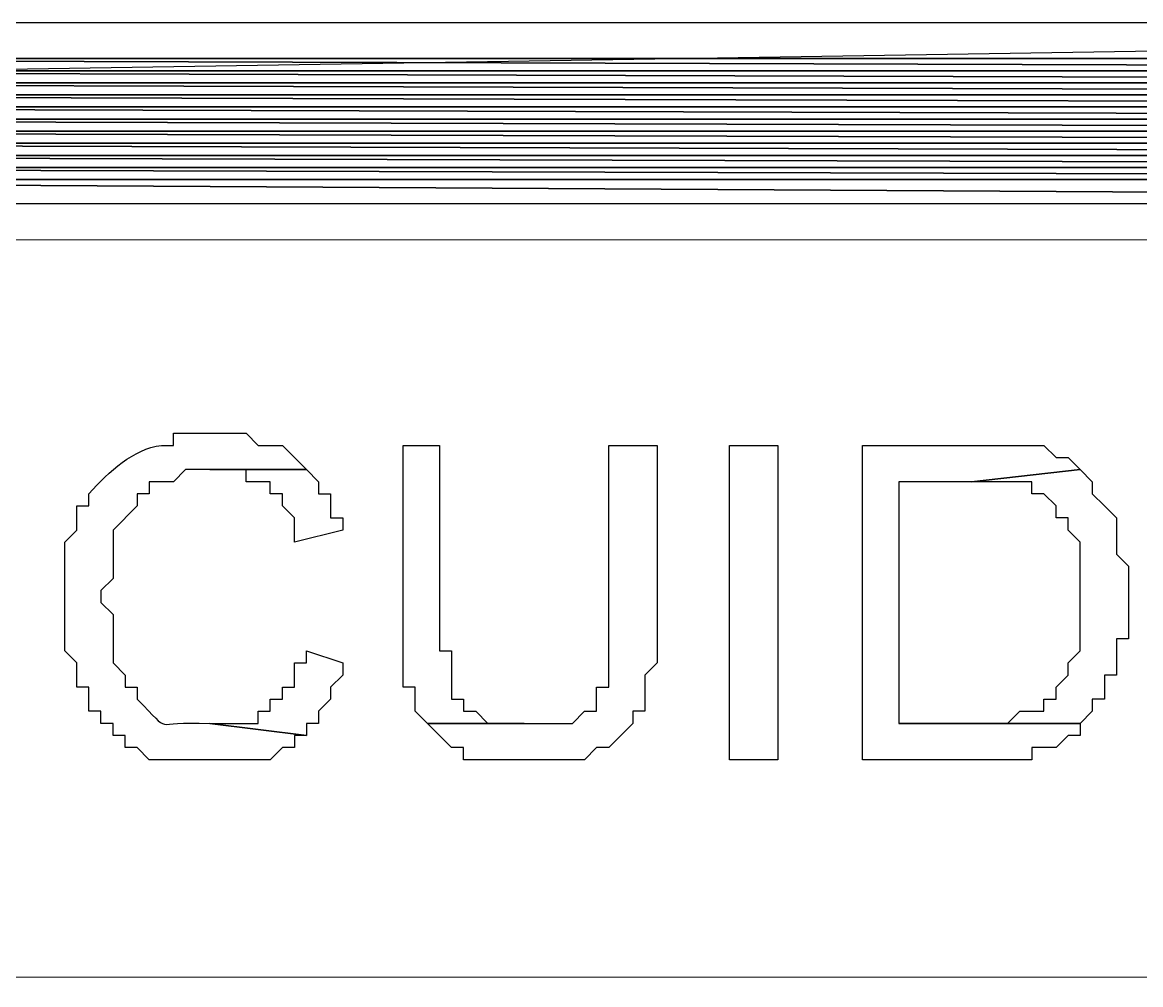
# Model space of a CAD drawing. Header units: millimetres. Extents: x 3165 to 8716, y -1118 to 2802.
# Drawn here: x 4602.86 to 4635.37, y -413.66 to -385.69 of the extents above; entities that cross this region are included whole.
import ezdxf

# ---------------------------------------------------------------- set-up
doc = ezdxf.new("R2010")
doc.units = ezdxf.units.MM
doc.layers.add('Camada 1', color=7, linetype='Continuous')

msp = doc.modelspace()

# ---------------------------------------------------------------- linework, layer by layer
at = {"layer": 'Camada 1'}
for points in [[(4578.09, -385.686), (4578.09, -385.686), (4578.09, -387.444), (4578.09, -387.444), (4578.09, -387.444), (4578.09, -387.444), (4688.077, -385.686), (4688.077, -385.686), (4688.077, -385.686), (4688.077, -385.686), (4578.09, -385.686), (4578.09, -385.686)], [(4578.09, -387.444), (4578.09, -387.444), (4688.077, -385.686), (4688.077, -385.686), (4688.077, -385.686), (4688.077, -385.686), (4688.077, -387.444), (4688.077, -387.444), (4688.077, -387.444), (4688.077, -387.444), (4578.09, -387.444), (4578.09, -387.444)]]:
    msp.add_open_spline(points, degree=3, knots=[0, 0, 0, 0, 0.25, 0.25, 0.25, 0.25, 0.5, 0.5, 0.5, 0.5, 1, 1, 1, 1], dxfattribs=at)
at = {"layer": 'Camada 1', "color": 2}
for points, knots in [([(4577.388, -386.74), (4577.388, -386.74), (4689.483, -387.092), (4689.483, -387.092), (4689.483, -387.092), (4689.483, -387.092), (4576.686, -387.092), (4576.686, -387.092), (4576.686, -387.092), (4576.686, -387.092), (4577.388, -386.74), (4577.388, -386.74)], [0, 0, 0, 0, 0.25, 0.25, 0.25, 0.25, 0.5, 0.5, 0.5, 0.5, 1, 1, 1, 1]), ([(4578.09, -386.74), (4578.09, -386.74), (4688.779, -386.74), (4688.779, -386.74), (4688.779, -386.74), (4688.779, -386.74), (4577.388, -386.74), (4577.388, -386.74), (4577.388, -386.74), (4577.388, -386.74), (4578.09, -386.74), (4578.09, -386.74)], [0, 0, 0, 0, 0.25, 0.25, 0.25, 0.25, 0.5, 0.5, 0.5, 0.5, 1, 1, 1, 1]), ([(4577.388, -386.74), (4577.388, -386.74), (4688.779, -386.74), (4688.779, -386.74), (4688.779, -386.74), (4688.779, -386.74), (4689.483, -387.092), (4689.483, -387.092), (4689.483, -387.092), (4689.483, -387.092), (4577.388, -386.74), (4577.388, -386.74)], [0, 0, 0, 0, 0.25, 0.25, 0.25, 0.25, 0.5, 0.5, 0.5, 0.5, 1, 1, 1, 1]), ([(4575.982, -387.092), (4575.982, -387.092), (4690.185, -387.444), (4690.185, -387.444), (4690.185, -387.444), (4690.185, -387.444), (4575.632, -387.444), (4575.632, -387.444), (4575.632, -387.444), (4575.632, -387.444), (4575.982, -387.092), (4575.982, -387.092)], [0, 0, 0, 0, 0.25, 0.25, 0.25, 0.25, 0.5, 0.5, 0.5, 0.5, 1, 1, 1, 1]), ([(4576.334, -387.092), (4576.334, -387.092), (4689.833, -387.092), (4689.833, -387.092), (4689.833, -387.092), (4689.833, -387.092), (4575.982, -387.092), (4575.982, -387.092), (4575.982, -387.092), (4575.982, -387.092), (4576.334, -387.092), (4576.334, -387.092)], [0, 0, 0, 0, 0.25, 0.25, 0.25, 0.25, 0.5, 0.5, 0.5, 0.5, 1, 1, 1, 1]), ([(4575.982, -387.092), (4575.982, -387.092), (4689.833, -387.092), (4689.833, -387.092), (4689.833, -387.092), (4689.833, -387.092), (4690.185, -387.444), (4690.185, -387.444), (4690.185, -387.444), (4690.185, -387.444), (4575.982, -387.092), (4575.982, -387.092)], [0, 0, 0, 0, 0.25, 0.25, 0.25, 0.25, 0.5, 0.5, 0.5, 0.5, 1, 1, 1, 1]), ([(4576.686, -387.092), (4576.686, -387.092), (4689.483, -387.092), (4689.483, -387.092), (4689.483, -387.092), (4689.483, -387.092), (4576.334, -387.092), (4576.334, -387.092), (4576.334, -387.092), (4576.334, -387.092), (4576.686, -387.092), (4576.686, -387.092)], [0, 0, 0, 0, 0.25, 0.25, 0.25, 0.25, 0.5, 0.5, 0.5, 0.5, 1, 1, 1, 1]), ([(4575.632, -387.444), (4575.632, -387.444), (4690.537, -387.794), (4690.537, -387.794), (4690.537, -387.794), (4690.537, -387.794), (4575.632, -387.794), (4575.632, -387.794), (4575.632, -387.794), (4575.632, -387.794), (4575.632, -387.444), (4575.632, -387.444)], [0, 0, 0, 0, 0.25, 0.25, 0.25, 0.25, 0.5, 0.5, 0.5, 0.5, 1, 1, 1, 1]), ([(4575.632, -387.444), (4575.632, -387.444), (4690.185, -387.444), (4690.185, -387.444), (4690.185, -387.444), (4690.185, -387.444), (4690.537, -387.794), (4690.537, -387.794), (4690.537, -387.794), (4690.537, -387.794), (4575.632, -387.444), (4575.632, -387.444)], [0, 0, 0, 0, 0.25, 0.25, 0.25, 0.25, 0.5, 0.5, 0.5, 0.5, 1, 1, 1, 1]), ([(4575.28, -387.794), (4575.28, -387.794), (4691.24, -388.146), (4691.24, -388.146), (4691.24, -388.146), (4691.24, -388.146), (4574.928, -388.146), (4574.928, -388.146), (4574.928, -388.146), (4574.928, -388.146), (4575.28, -387.794), (4575.28, -387.794)], [0, 0, 0, 0, 0.25, 0.25, 0.25, 0.25, 0.5, 0.5, 0.5, 0.5, 1, 1, 1, 1]), ([(4575.632, -387.794), (4575.632, -387.794), (4690.888, -387.794), (4690.888, -387.794), (4690.888, -387.794), (4690.888, -387.794), (4575.28, -387.794), (4575.28, -387.794), (4575.28, -387.794), (4575.28, -387.794), (4575.632, -387.794), (4575.632, -387.794)], [0, 0, 0, 0, 0.25, 0.25, 0.25, 0.25, 0.5, 0.5, 0.5, 0.5, 1, 1, 1, 1]), ([(4575.28, -387.794), (4575.28, -387.794), (4690.888, -387.794), (4690.888, -387.794), (4690.888, -387.794), (4690.888, -387.794), (4691.24, -388.146), (4691.24, -388.146), (4691.24, -388.146), (4691.24, -388.146), (4575.28, -387.794), (4575.28, -387.794)], [0, 0, 0, 0, 0.25, 0.25, 0.25, 0.25, 0.5, 0.5, 0.5, 0.5, 1, 1, 1, 1]), ([(4574.928, -388.146), (4574.928, -388.146), (4691.24, -388.498), (4691.24, -388.498), (4691.24, -388.498), (4691.24, -388.498), (4574.577, -388.498), (4574.577, -388.498), (4574.577, -388.498), (4574.577, -388.498), (4574.928, -388.146), (4574.928, -388.146)], [0, 0, 0, 0, 0.25, 0.25, 0.25, 0.25, 0.5, 0.5, 0.5, 0.5, 1, 1, 1, 1]), ([(4574.928, -388.146), (4574.928, -388.146), (4691.24, -388.146), (4691.24, -388.146), (4691.24, -388.146), (4691.24, -388.146), (4691.24, -388.498), (4691.24, -388.498), (4691.24, -388.498), (4691.24, -388.498), (4574.928, -388.146), (4574.928, -388.146)], [0, 0, 0, 0, 0.25, 0.25, 0.25, 0.25, 0.5, 0.5, 0.5, 0.5, 1, 1, 1, 1]), ([(4574.577, -388.498), (4574.577, -388.498), (4691.592, -388.849), (4691.592, -388.849), (4691.592, -388.849), (4691.592, -388.849), (4574.577, -388.849), (4574.577, -388.849), (4574.577, -388.849), (4574.577, -388.849), (4574.577, -388.498), (4574.577, -388.498)], [0, 0, 0, 0, 0.25, 0.25, 0.25, 0.25, 0.5, 0.5, 0.5, 0.5, 1, 1, 1, 1]), ([(4574.577, -388.498), (4574.577, -388.498), (4691.24, -388.498), (4691.24, -388.498), (4691.24, -388.498), (4691.24, -388.498), (4691.592, -388.849), (4691.592, -388.849), (4691.592, -388.849), (4691.592, -388.849), (4574.577, -388.498), (4574.577, -388.498)], [0, 0, 0, 0, 0.25, 0.25, 0.25, 0.25, 0.5, 0.5, 0.5, 0.5, 1, 1, 1, 1]), ([(4574.577, -388.849), (4574.577, -388.849), (4691.592, -389.201), (4691.592, -389.201), (4691.592, -389.201), (4691.592, -389.201), (4574.225, -389.201), (4574.225, -389.201), (4574.225, -389.201), (4574.225, -389.201), (4574.577, -388.849), (4574.577, -388.849)], [0, 0, 0, 0, 0.25, 0.25, 0.25, 0.25, 0.5, 0.5, 0.5, 0.5, 1, 1, 1, 1]), ([(4574.577, -388.849), (4574.577, -388.849), (4691.592, -388.849), (4691.592, -388.849), (4691.592, -388.849), (4691.592, -388.849), (4691.592, -389.201), (4691.592, -389.201), (4691.592, -389.201), (4691.592, -389.201), (4574.577, -388.849), (4574.577, -388.849)], [0, 0, 0, 0, 0.25, 0.25, 0.25, 0.25, 0.5, 0.5, 0.5, 0.5, 1, 1, 1, 1]), ([(4574.225, -389.201), (4574.225, -389.201), (4691.942, -389.553), (4691.942, -389.553), (4691.942, -389.553), (4691.942, -389.553), (4574.225, -389.553), (4574.225, -389.553), (4574.225, -389.553), (4574.225, -389.553), (4574.225, -389.201), (4574.225, -389.201)], [0, 0, 0, 0, 0.25, 0.25, 0.25, 0.25, 0.5, 0.5, 0.5, 0.5, 1, 1, 1, 1]), ([(4574.225, -389.201), (4574.225, -389.201), (4691.592, -389.201), (4691.592, -389.201), (4691.592, -389.201), (4691.592, -389.201), (4691.942, -389.553), (4691.942, -389.553), (4691.942, -389.553), (4691.942, -389.553), (4574.225, -389.201), (4574.225, -389.201)], [0, 0, 0, 0, 0.25, 0.25, 0.25, 0.25, 0.5, 0.5, 0.5, 0.5, 1, 1, 1, 1]), ([(4574.225, -389.553), (4574.225, -389.553), (4691.942, -389.903), (4691.942, -389.903), (4691.942, -389.903), (4691.942, -389.903), (4573.874, -389.903), (4573.874, -389.903), (4573.874, -389.903), (4573.874, -389.903), (4574.225, -389.553), (4574.225, -389.553)], [0, 0, 0, 0, 0.25, 0.25, 0.25, 0.25, 0.5, 0.5, 0.5, 0.5, 1, 1, 1, 1]), ([(4574.225, -389.553), (4574.225, -389.553), (4691.942, -389.553), (4691.942, -389.553), (4691.942, -389.553), (4691.942, -389.553), (4691.942, -389.903), (4691.942, -389.903), (4691.942, -389.903), (4691.942, -389.903), (4574.225, -389.553), (4574.225, -389.553)], [0, 0, 0, 0, 0.25, 0.25, 0.25, 0.25, 0.5, 0.5, 0.5, 0.5, 1, 1, 1, 1]), ([(4573.874, -389.903), (4573.874, -389.903), (4691.942, -390.255), (4691.942, -390.255), (4691.942, -390.255), (4691.942, -390.255), (4573.874, -390.255), (4573.874, -390.255), (4573.874, -390.255), (4573.874, -390.255), (4573.874, -389.903), (4573.874, -389.903)], [0, 0, 0, 0, 0.25, 0.25, 0.25, 0.25, 0.5, 0.5, 0.5, 0.5, 1, 1, 1, 1]), ([(4573.874, -389.903), (4573.874, -389.903), (4691.942, -389.903), (4691.942, -389.903), (4691.942, -389.903), (4691.942, -389.903), (4691.942, -390.255), (4691.942, -390.255), (4691.942, -390.255), (4691.942, -390.255), (4573.874, -389.903), (4573.874, -389.903)], [0, 0, 0, 0, 0.25, 0.25, 0.25, 0.25, 0.5, 0.5, 0.5, 0.5, 1, 1, 1, 1]), ([(4573.874, -390.255), (4573.874, -390.255), (4691.942, -390.957), (4691.942, -390.957), (4691.942, -390.957), (4691.942, -390.957), (4573.874, -390.957), (4573.874, -390.957), (4573.874, -390.957), (4573.874, -390.957), (4573.874, -390.255), (4573.874, -390.255)], [0, 0, 0, 0, 0.25, 0.25, 0.25, 0.25, 0.5, 0.5, 0.5, 0.5, 1, 1, 1, 1]), ([(4573.874, -390.255), (4573.874, -390.255), (4691.942, -390.255), (4691.942, -390.255), (4691.942, -390.255), (4691.942, -390.255), (4691.942, -390.957), (4691.942, -390.957), (4691.942, -390.957), (4691.942, -390.957), (4573.874, -390.255), (4573.874, -390.255)], [0, 0, 0, 0, 0.25, 0.25, 0.25, 0.25, 0.5, 0.5, 0.5, 0.5, 1, 1, 1, 1]), ([(4608.311, -397.634), (4608.311, -397.634), (4607.257, -397.634), (4607.257, -397.634), (4607.257, -397.634), (4607.257, -397.634), (4607.257, -397.986), (4607.257, -397.986), (4607.257, -397.986), (4607.257, -397.986), (4606.905, -397.986), (4606.905, -397.986), (4606.905, -397.986), (4606.073, -398.091), (4605.399, -398.735), (4604.797, -399.39), (4604.797, -399.39), (4604.797, -399.39), (4604.797, -399.742), (4604.797, -399.742), (4604.797, -399.742), (4604.797, -399.742), (4604.445, -399.742), (4604.445, -399.742), (4604.445, -399.742), (4604.445, -399.742), (4604.445, -400.445), (4604.445, -400.445), (4604.445, -400.445), (4604.445, -400.445), (4604.094, -400.797), (4604.094, -400.797), (4604.094, -400.797), (4604.094, -400.797), (4604.094, -403.959), (4604.094, -403.959), (4604.094, -403.959), (4604.094, -403.959), (4604.445, -404.311), (4604.445, -404.311), (4604.445, -404.311), (4604.445, -404.311), (4604.445, -405.013), (4604.445, -405.013), (4604.445, -405.013), (4604.445, -405.013), (4604.797, -405.013), (4604.797, -405.013), (4604.797, -405.013), (4604.797, -405.013), (4604.797, -405.716), (4604.797, -405.716), (4604.797, -405.716), (4604.797, -405.716), (4605.149, -405.716), (4605.149, -405.716), (4605.149, -405.716), (4605.149, -405.716), (4605.149, -406.068), (4605.149, -406.068), (4605.149, -406.068), (4605.149, -406.068), (4605.499, -406.068), (4605.499, -406.068), (4605.499, -406.068), (4605.499, -406.068), (4605.499, -406.419), (4605.499, -406.419), (4605.499, -406.419), (4605.499, -406.419), (4605.851, -406.419), (4605.851, -406.419), (4605.851, -406.419), (4605.851, -406.419), (4605.851, -406.77), (4605.851, -406.77), (4605.851, -406.77), (4605.851, -406.77), (4606.203, -406.77), (4606.203, -406.77), (4606.203, -406.77), (4606.203, -406.77), (4606.553, -407.122), (4606.553, -407.122), (4606.553, -407.122), (4606.553, -407.122), (4610.068, -407.122), (4610.068, -407.122), (4610.068, -407.122), (4610.068, -407.122), (4610.42, -406.77), (4610.42, -406.77), (4610.42, -406.77), (4610.42, -406.77), (4610.77, -406.77), (4610.77, -406.77), (4610.77, -406.77), (4610.77, -406.77), (4610.77, -406.419), (4610.77, -406.419), (4610.77, -406.419), (4610.77, -406.419), (4611.122, -406.419), (4611.122, -406.419), (4611.122, -406.419), (4611.122, -406.419), (4608.311, -406.068), (4608.311, -406.068), (4608.311, -406.068), (4606.513, -405.98), (4607.297, -406.448), (4606.203, -405.365), (4606.203, -405.365), (4606.203, -405.365), (4606.203, -405.013), (4606.203, -405.013), (4606.203, -405.013), (4606.203, -405.013), (4605.851, -405.013), (4605.851, -405.013), (4605.851, -405.013), (4605.851, -405.013), (4605.851, -404.661), (4605.851, -404.661), (4605.851, -404.661), (4605.851, -404.661), (4605.499, -404.311), (4605.499, -404.311), (4605.499, -404.311), (4605.499, -404.311), (4605.499, -402.905), (4605.499, -402.905), (4605.499, -402.905), (4605.499, -402.905), (4605.149, -402.553), (4605.149, -402.553), (4605.149, -402.553), (4605.149, -402.553), (4605.149, -402.203), (4605.149, -402.203), (4605.149, -402.203), (4605.149, -402.203), (4605.499, -401.851), (4605.499, -401.851), (4605.499, -401.851), (4605.499, -401.851), (4605.499, -400.445), (4605.499, -400.445), (4605.499, -400.445), (4605.499, -400.445), (4606.203, -399.742), (4606.203, -399.742), (4606.203, -399.742), (4606.203, -399.742), (4606.203, -399.39), (4606.203, -399.39), (4606.203, -399.39), (4606.203, -399.39), (4606.553, -399.39), (4606.553, -399.39), (4606.553, -399.39), (4606.553, -399.39), (4606.553, -399.04), (4606.553, -399.04), (4606.553, -399.04), (4606.553, -399.04), (4607.257, -399.04), (4607.257, -399.04), (4607.257, -399.04), (4607.257, -399.04), (4607.607, -398.688), (4607.607, -398.688), (4607.607, -398.688), (4607.607, -398.688), (4611.122, -398.688), (4611.122, -398.688), (4611.122, -398.688), (4611.122, -398.688), (4610.77, -398.336), (4610.77, -398.336), (4610.77, -398.336), (4610.77, -398.336), (4610.42, -397.986), (4610.42, -397.986), (4610.42, -397.986), (4610.42, -397.986), (4609.716, -397.986), (4609.716, -397.986), (4609.716, -397.986), (4609.716, -397.986), (4609.365, -397.634), (4609.365, -397.634), (4609.365, -397.634), (4609.365, -397.634), (4608.661, -397.634), (4608.661, -397.634), (4608.661, -397.634), (4608.661, -397.634), (4608.311, -397.634), (4608.311, -397.634)], [0, 0, 0, 0, 0.019608, 0.019608, 0.019608, 0.019608, 0.039216, 0.039216, 0.039216, 0.039216, 0.058824, 0.058824, 0.058824, 0.058824, 0.078431, 0.078431, 0.078431, 0.078431, 0.098039, 0.098039, 0.098039, 0.098039, 0.117647, 0.117647, 0.117647, 0.117647, 0.137255, 0.137255, 0.137255, 0.137255, 0.156863, 0.156863, 0.156863, 0.156863, 0.176471, 0.176471, 0.176471, 0.176471, 0.196078, 0.196078, 0.196078, 0.196078, 0.215686, 0.215686, 0.215686, 0.215686, 0.235294, 0.235294, 0.235294, 0.235294, 0.254902, 0.254902, 0.254902, 0.254902, 0.27451, 0.27451, 0.27451, 0.27451, 0.294118, 0.294118, 0.294118, 0.294118, 0.313725, 0.313725, 0.313725, 0.313726, 0.333333, 0.333333, 0.333333, 0.333333, 0.352941, 0.352941, 0.352941, 0.352941, 0.372549, 0.372549, 0.372549, 0.372549, 0.392157, 0.392157, 0.392157, 0.392157, 0.411765, 0.411765, 0.411765, 0.411765, 0.431373, 0.431373, 0.431373, 0.431373, 0.45098, 0.45098, 0.45098, 0.45098, 0.470588, 0.470588, 0.470588, 0.470588, 0.490196, 0.490196, 0.490196, 0.490196, 0.509804, 0.509804, 0.509804, 0.509804, 0.529412, 0.529412, 0.529412, 0.529412, 0.54902, 0.54902, 0.54902, 0.54902, 0.568627, 0.568627, 0.568627, 0.568627, 0.588235, 0.588235, 0.588235, 0.588235, 0.607843, 0.607843, 0.607843, 0.607843, 0.627451, 0.627451, 0.627451, 0.627451, 0.647059, 0.647059, 0.647059, 0.647059, 0.666667, 0.666667, 0.666667, 0.666667, 0.686275, 0.686275, 0.686275, 0.686275, 0.705882, 0.705882, 0.705882, 0.705882, 0.72549, 0.72549, 0.72549, 0.72549, 0.745098, 0.745098, 0.745098, 0.745098, 0.764706, 0.764706, 0.764706, 0.764706, 0.784314, 0.784314, 0.784314, 0.784314, 0.803922, 0.803922, 0.803922, 0.803922, 0.823529, 0.823529, 0.823529, 0.823529, 0.843137, 0.843137, 0.843137, 0.843137, 0.862745, 0.862745, 0.862745, 0.862745, 0.882353, 0.882353, 0.882353, 0.882353, 0.901961, 0.901961, 0.901961, 0.901961, 0.921569, 0.921569, 0.921569, 0.921569, 0.941176, 0.941176, 0.941176, 0.941176, 0.960784, 0.960784, 0.960784, 0.960784, 1, 1, 1, 1]), ([(4614.987, -397.986), (4614.987, -397.986), (4613.932, -397.986), (4613.932, -397.986), (4613.932, -397.986), (4613.932, -397.986), (4613.932, -405.013), (4613.932, -405.013), (4613.932, -405.013), (4613.932, -405.013), (4614.284, -405.013), (4614.284, -405.013), (4614.284, -405.013), (4614.284, -405.013), (4614.284, -405.716), (4614.284, -405.716), (4614.284, -405.716), (4614.284, -405.716), (4614.636, -406.068), (4614.636, -406.068), (4614.636, -406.068), (4614.636, -406.068), (4617.447, -406.068), (4617.447, -406.068), (4617.447, -406.068), (4617.447, -406.068), (4616.393, -406.068), (4616.393, -406.068), (4616.393, -406.068), (4616.393, -406.068), (4616.041, -405.716), (4616.041, -405.716), (4616.041, -405.716), (4616.041, -405.716), (4615.69, -405.716), (4615.69, -405.716), (4615.69, -405.716), (4615.69, -405.716), (4615.69, -405.365), (4615.69, -405.365), (4615.69, -405.365), (4615.69, -405.365), (4615.339, -405.365), (4615.339, -405.365), (4615.339, -405.365), (4615.339, -405.365), (4615.339, -403.959), (4615.339, -403.959), (4615.339, -403.959), (4615.339, -403.959), (4614.987, -403.959), (4614.987, -403.959), (4614.987, -403.959), (4614.987, -403.959), (4614.987, -403.257), (4614.987, -403.257), (4614.987, -403.257), (4614.987, -403.257), (4614.987, -397.986), (4614.987, -397.986)], [0, 0, 0, 0, 0.0625, 0.0625, 0.0625, 0.0625, 0.125, 0.125, 0.125, 0.125, 0.1875, 0.1875, 0.1875, 0.1875, 0.25, 0.25, 0.25, 0.25, 0.3125, 0.3125, 0.3125, 0.3125, 0.375, 0.375, 0.375, 0.375, 0.4375, 0.4375, 0.4375, 0.4375, 0.5, 0.5, 0.5, 0.5, 0.5625, 0.5625, 0.5625, 0.5625, 0.625, 0.625, 0.625, 0.625, 0.6875, 0.6875, 0.6875, 0.6875, 0.75, 0.75, 0.75, 0.75, 0.8125, 0.8125, 0.8125, 0.8125, 0.875, 0.875, 0.875, 0.875, 1, 1, 1, 1]), ([(4621.312, -397.986), (4621.312, -397.986), (4619.907, -397.986), (4619.907, -397.986), (4619.907, -397.986), (4619.907, -397.986), (4619.907, -405.013), (4619.907, -405.013), (4619.907, -405.013), (4619.907, -405.013), (4619.555, -405.013), (4619.555, -405.013), (4619.555, -405.013), (4619.555, -405.013), (4619.555, -405.716), (4619.555, -405.716), (4619.555, -405.716), (4619.555, -405.716), (4619.203, -405.716), (4619.203, -405.716), (4619.203, -405.716), (4619.203, -405.716), (4618.853, -406.068), (4618.853, -406.068), (4618.853, -406.068), (4618.853, -406.068), (4614.636, -406.068), (4614.636, -406.068), (4614.636, -406.068), (4614.636, -406.068), (4614.987, -406.419), (4614.987, -406.419), (4614.987, -406.419), (4614.987, -406.419), (4615.339, -406.77), (4615.339, -406.77), (4615.339, -406.77), (4615.339, -406.77), (4615.69, -406.77), (4615.69, -406.77), (4615.69, -406.77), (4615.69, -406.77), (4615.69, -407.122), (4615.69, -407.122), (4615.69, -407.122), (4615.69, -407.122), (4619.203, -407.122), (4619.203, -407.122), (4619.203, -407.122), (4619.203, -407.122), (4619.555, -406.77), (4619.555, -406.77), (4619.555, -406.77), (4619.555, -406.77), (4619.907, -406.77), (4619.907, -406.77), (4619.907, -406.77), (4619.907, -406.77), (4620.257, -406.419), (4620.257, -406.419), (4620.257, -406.419), (4620.257, -406.419), (4620.609, -406.068), (4620.609, -406.068), (4620.609, -406.068), (4620.609, -406.068), (4620.609, -405.716), (4620.609, -405.716), (4620.609, -405.716), (4620.609, -405.716), (4620.961, -405.716), (4620.961, -405.716), (4620.961, -405.716), (4620.961, -405.716), (4620.961, -404.661), (4620.961, -404.661), (4620.961, -404.661), (4620.961, -404.661), (4621.312, -404.311), (4621.312, -404.311), (4621.312, -404.311), (4621.312, -404.311), (4621.312, -403.257), (4621.312, -403.257), (4621.312, -403.257), (4621.312, -403.257), (4621.312, -397.986), (4621.312, -397.986)], [0, 0, 0, 0, 0.043478, 0.043478, 0.043478, 0.043478, 0.086957, 0.086957, 0.086957, 0.086957, 0.130435, 0.130435, 0.130435, 0.130435, 0.173913, 0.173913, 0.173913, 0.173913, 0.217391, 0.217391, 0.217391, 0.217391, 0.26087, 0.26087, 0.26087, 0.26087, 0.304348, 0.304348, 0.304348, 0.304348, 0.347826, 0.347826, 0.347826, 0.347826, 0.391304, 0.391304, 0.391304, 0.391304, 0.434783, 0.434783, 0.434783, 0.434783, 0.478261, 0.478261, 0.478261, 0.478261, 0.521739, 0.521739, 0.521739, 0.521739, 0.565217, 0.565217, 0.565217, 0.565217, 0.608696, 0.608696, 0.608696, 0.608696, 0.652174, 0.652174, 0.652174, 0.652174, 0.695652, 0.695652, 0.695652, 0.695652, 0.73913, 0.73913, 0.73913, 0.73913, 0.782609, 0.782609, 0.782609, 0.782609, 0.826087, 0.826087, 0.826087, 0.826087, 0.869565, 0.869565, 0.869565, 0.869565, 0.913043, 0.913043, 0.913043, 0.913043, 1, 1, 1, 1]), ([(4624.826, -407.122), (4624.826, -407.122), (4624.826, -397.984), (4624.826, -397.984), (4624.826, -397.984), (4624.826, -397.984), (4623.42, -397.984), (4623.42, -397.984), (4623.42, -397.984), (4623.42, -397.984), (4623.42, -407.122), (4623.42, -407.122), (4623.42, -407.122), (4623.42, -407.122), (4624.826, -407.122), (4624.826, -407.122)], [0, 0, 0, 0, 0.2, 0.2, 0.2, 0.2, 0.4, 0.4, 0.4, 0.4, 0.6, 0.6, 0.6, 0.6, 1, 1, 1, 1]), ([(4630.449, -397.986), (4630.449, -397.986), (4627.286, -397.986), (4627.286, -397.986), (4627.286, -397.986), (4627.286, -397.986), (4627.286, -407.122), (4627.286, -407.122), (4627.286, -407.122), (4627.286, -407.122), (4632.205, -407.122), (4632.205, -407.122), (4632.205, -407.122), (4632.205, -407.122), (4632.205, -406.77), (4632.205, -406.77), (4632.205, -406.77), (4632.205, -406.77), (4632.908, -406.77), (4632.908, -406.77), (4632.908, -406.77), (4632.908, -406.77), (4633.26, -406.419), (4633.26, -406.419), (4633.26, -406.419), (4633.26, -406.419), (4633.612, -406.419), (4633.612, -406.419), (4633.612, -406.419), (4633.612, -406.419), (4633.612, -406.068), (4633.612, -406.068), (4633.612, -406.068), (4633.612, -406.068), (4628.341, -406.068), (4628.341, -406.068), (4628.341, -406.068), (4628.341, -406.068), (4628.341, -399.04), (4628.341, -399.04), (4628.341, -399.04), (4628.341, -399.04), (4630.449, -399.04), (4630.449, -399.04), (4630.449, -399.04), (4630.449, -399.04), (4633.612, -398.688), (4633.612, -398.688), (4633.612, -398.688), (4633.612, -398.688), (4633.26, -398.336), (4633.26, -398.336), (4633.26, -398.336), (4633.26, -398.336), (4632.908, -398.336), (4632.908, -398.336), (4632.908, -398.336), (4632.908, -398.336), (4632.557, -397.986), (4632.557, -397.986), (4632.557, -397.986), (4632.557, -397.986), (4630.799, -397.986), (4630.799, -397.986), (4630.799, -397.986), (4630.799, -397.986), (4630.449, -397.986), (4630.449, -397.986)], [0, 0, 0, 0, 0.055556, 0.055556, 0.055556, 0.055556, 0.111111, 0.111111, 0.111111, 0.111111, 0.166667, 0.166667, 0.166667, 0.166667, 0.222222, 0.222222, 0.222222, 0.222222, 0.277778, 0.277778, 0.277778, 0.277778, 0.333333, 0.333333, 0.333333, 0.333333, 0.388889, 0.388889, 0.388889, 0.388889, 0.444444, 0.444444, 0.444444, 0.444444, 0.5, 0.5, 0.5, 0.5, 0.555556, 0.555556, 0.555556, 0.555556, 0.611111, 0.611111, 0.611111, 0.611111, 0.666667, 0.666667, 0.666667, 0.666667, 0.722222, 0.722222, 0.722222, 0.722222, 0.777778, 0.777778, 0.777778, 0.777778, 0.833333, 0.833333, 0.833333, 0.833333, 0.888889, 0.888889, 0.888889, 0.888889, 1, 1, 1, 1]), ([(4611.122, -398.688), (4611.122, -398.688), (4608.311, -398.688), (4608.311, -398.688), (4608.311, -398.688), (4608.311, -398.688), (4609.365, -398.688), (4609.365, -398.688), (4609.365, -398.688), (4609.365, -398.688), (4609.365, -399.04), (4609.365, -399.04), (4609.365, -399.04), (4609.365, -399.04), (4610.068, -399.04), (4610.068, -399.04), (4610.068, -399.04), (4610.068, -399.04), (4610.068, -399.39), (4610.068, -399.39), (4610.068, -399.39), (4610.068, -399.39), (4610.42, -399.39), (4610.42, -399.39), (4610.42, -399.39), (4610.42, -399.39), (4610.42, -399.742), (4610.42, -399.742), (4610.42, -399.742), (4610.42, -399.742), (4610.77, -400.094), (4610.77, -400.094), (4610.77, -400.094), (4610.77, -400.094), (4610.77, -400.797), (4610.77, -400.797), (4610.77, -400.797), (4610.77, -400.797), (4612.176, -400.445), (4612.176, -400.445), (4612.176, -400.445), (4612.176, -400.445), (4612.176, -400.094), (4612.176, -400.094), (4612.176, -400.094), (4612.176, -400.094), (4611.824, -400.094), (4611.824, -400.094), (4611.824, -400.094), (4611.824, -400.094), (4611.824, -399.39), (4611.824, -399.39), (4611.824, -399.39), (4611.824, -399.39), (4611.474, -399.39), (4611.474, -399.39), (4611.474, -399.39), (4611.474, -399.39), (4611.474, -399.04), (4611.474, -399.04), (4611.474, -399.04), (4611.474, -399.04), (4611.122, -398.688), (4611.122, -398.688)], [0, 0, 0, 0, 0.058824, 0.058824, 0.058824, 0.058824, 0.117647, 0.117647, 0.117647, 0.117647, 0.176471, 0.176471, 0.176471, 0.176471, 0.235294, 0.235294, 0.235294, 0.235294, 0.294118, 0.294118, 0.294118, 0.294118, 0.352941, 0.352941, 0.352941, 0.352941, 0.411765, 0.411765, 0.411765, 0.411765, 0.470588, 0.470588, 0.470588, 0.470588, 0.529412, 0.529412, 0.529412, 0.529412, 0.588235, 0.588235, 0.588235, 0.588235, 0.647059, 0.647059, 0.647059, 0.647059, 0.705882, 0.705882, 0.705882, 0.705882, 0.764706, 0.764706, 0.764706, 0.764706, 0.823529, 0.823529, 0.823529, 0.823529, 0.882353, 0.882353, 0.882353, 0.882353, 1, 1, 1, 1]), ([(4633.612, -398.688), (4633.612, -398.688), (4630.449, -399.04), (4630.449, -399.04), (4630.449, -399.04), (4630.449, -399.04), (4632.205, -399.04), (4632.205, -399.04), (4632.205, -399.04), (4632.205, -399.04), (4632.205, -399.39), (4632.205, -399.39), (4632.205, -399.39), (4632.205, -399.39), (4632.557, -399.39), (4632.557, -399.39), (4632.557, -399.39), (4632.557, -399.39), (4632.908, -399.742), (4632.908, -399.742), (4632.908, -399.742), (4632.908, -399.742), (4632.908, -400.094), (4632.908, -400.094), (4632.908, -400.094), (4632.908, -400.094), (4633.26, -400.094), (4633.26, -400.094), (4633.26, -400.094), (4633.26, -400.094), (4633.26, -400.445), (4633.26, -400.445), (4633.26, -400.445), (4633.26, -400.445), (4633.612, -400.797), (4633.612, -400.797), (4633.612, -400.797), (4633.612, -400.797), (4633.612, -403.959), (4633.612, -403.959), (4633.612, -403.959), (4633.612, -403.959), (4633.26, -404.311), (4633.26, -404.311), (4633.26, -404.311), (4633.26, -404.311), (4633.26, -404.661), (4633.26, -404.661), (4633.26, -404.661), (4633.26, -404.661), (4632.908, -405.013), (4632.908, -405.013), (4632.908, -405.013), (4632.908, -405.013), (4632.908, -405.365), (4632.908, -405.365), (4632.908, -405.365), (4632.908, -405.365), (4632.557, -405.365), (4632.557, -405.365), (4632.557, -405.365), (4632.557, -405.365), (4632.557, -405.716), (4632.557, -405.716), (4632.557, -405.716), (4632.557, -405.716), (4631.853, -405.716), (4631.853, -405.716), (4631.853, -405.716), (4631.853, -405.716), (4631.503, -406.068), (4631.503, -406.068), (4631.503, -406.068), (4631.503, -406.068), (4628.341, -406.068), (4628.341, -406.068), (4628.341, -406.068), (4628.341, -406.068), (4633.612, -406.068), (4633.612, -406.068), (4633.612, -406.068), (4633.612, -406.068), (4633.962, -405.716), (4633.962, -405.716), (4633.962, -405.716), (4633.962, -405.716), (4633.962, -405.365), (4633.962, -405.365), (4633.962, -405.365), (4633.962, -405.365), (4634.314, -405.365), (4634.314, -405.365), (4634.314, -405.365), (4634.314, -405.365), (4634.314, -404.661), (4634.314, -404.661), (4634.314, -404.661), (4634.314, -404.661), (4634.666, -404.661), (4634.666, -404.661), (4634.666, -404.661), (4634.666, -404.661), (4634.666, -403.607), (4634.666, -403.607), (4634.666, -403.607), (4634.666, -403.607), (4635.016, -403.607), (4635.016, -403.607), (4635.016, -403.607), (4635.016, -403.607), (4635.016, -401.499), (4635.016, -401.499), (4635.016, -401.499), (4635.016, -401.499), (4634.666, -401.149), (4634.666, -401.149), (4634.666, -401.149), (4634.666, -401.149), (4634.666, -400.094), (4634.666, -400.094), (4634.666, -400.094), (4634.666, -400.094), (4634.314, -399.742), (4634.314, -399.742), (4634.314, -399.742), (4634.314, -399.742), (4633.962, -399.39), (4633.962, -399.39), (4633.962, -399.39), (4633.962, -399.39), (4633.962, -399.04), (4633.962, -399.04), (4633.962, -399.04), (4633.962, -399.04), (4633.612, -398.688), (4633.612, -398.688)], [0, 0, 0, 0, 0.028571, 0.028571, 0.028571, 0.028571, 0.057143, 0.057143, 0.057143, 0.057143, 0.085714, 0.085714, 0.085714, 0.085714, 0.114286, 0.114286, 0.114286, 0.114286, 0.142857, 0.142857, 0.142857, 0.142857, 0.171429, 0.171429, 0.171429, 0.171429, 0.2, 0.2, 0.2, 0.2, 0.228571, 0.228571, 0.228571, 0.228571, 0.257143, 0.257143, 0.257143, 0.257143, 0.285714, 0.285714, 0.285714, 0.285714, 0.314286, 0.314286, 0.314286, 0.314286, 0.342857, 0.342857, 0.342857, 0.342857, 0.371429, 0.371429, 0.371429, 0.371429, 0.4, 0.4, 0.4, 0.4, 0.428571, 0.428571, 0.428571, 0.428571, 0.457143, 0.457143, 0.457143, 0.457143, 0.485714, 0.485714, 0.485714, 0.485714, 0.514286, 0.514286, 0.514286, 0.514286, 0.542857, 0.542857, 0.542857, 0.542857, 0.571429, 0.571429, 0.571429, 0.571429, 0.6, 0.6, 0.6, 0.6, 0.628571, 0.628571, 0.628571, 0.628571, 0.657143, 0.657143, 0.657143, 0.657143, 0.685714, 0.685714, 0.685714, 0.685714, 0.714286, 0.714286, 0.714286, 0.714286, 0.742857, 0.742857, 0.742857, 0.742857, 0.771429, 0.771429, 0.771429, 0.771429, 0.8, 0.8, 0.8, 0.8, 0.828571, 0.828571, 0.828571, 0.828571, 0.857143, 0.857143, 0.857143, 0.857143, 0.885714, 0.885714, 0.885714, 0.885714, 0.914286, 0.914286, 0.914286, 0.914286, 0.942857, 0.942857, 0.942857, 0.942857, 1, 1, 1, 1]), ([(4611.122, -403.959), (4611.122, -403.959), (4611.122, -404.311), (4611.122, -404.311), (4611.122, -404.311), (4611.122, -404.311), (4610.77, -404.311), (4610.77, -404.311), (4610.77, -404.311), (4610.77, -404.311), (4610.77, -405.013), (4610.77, -405.013), (4610.77, -405.013), (4610.77, -405.013), (4610.42, -405.013), (4610.42, -405.013), (4610.42, -405.013), (4610.42, -405.013), (4610.42, -405.365), (4610.42, -405.365), (4610.42, -405.365), (4610.42, -405.365), (4610.068, -405.365), (4610.068, -405.365), (4610.068, -405.365), (4610.068, -405.365), (4610.068, -405.716), (4610.068, -405.716), (4610.068, -405.716), (4610.068, -405.716), (4609.716, -405.716), (4609.716, -405.716), (4609.716, -405.716), (4609.716, -405.716), (4609.716, -406.068), (4609.716, -406.068), (4609.716, -406.068), (4609.716, -406.068), (4608.311, -406.068), (4608.311, -406.068), (4608.311, -406.068), (4608.311, -406.068), (4611.122, -406.419), (4611.122, -406.419), (4611.122, -406.419), (4611.122, -406.419), (4611.122, -406.068), (4611.122, -406.068), (4611.122, -406.068), (4611.122, -406.068), (4611.474, -406.068), (4611.474, -406.068), (4611.474, -406.068), (4611.474, -406.068), (4611.474, -405.716), (4611.474, -405.716), (4611.474, -405.716), (4611.474, -405.716), (4611.824, -405.365), (4611.824, -405.365), (4611.824, -405.365), (4611.824, -405.365), (4611.824, -405.013), (4611.824, -405.013), (4611.824, -405.013), (4611.824, -405.013), (4612.176, -404.661), (4612.176, -404.661), (4612.176, -404.661), (4612.176, -404.661), (4612.176, -404.311), (4612.176, -404.311), (4612.176, -404.311), (4612.176, -404.311), (4611.122, -403.959), (4611.122, -403.959)], [0, 0, 0, 0, 0.05, 0.05, 0.05, 0.05, 0.1, 0.1, 0.1, 0.1, 0.15, 0.15, 0.15, 0.15, 0.2, 0.2, 0.2, 0.2, 0.25, 0.25, 0.25, 0.25, 0.3, 0.3, 0.3, 0.3, 0.35, 0.35, 0.35, 0.35, 0.4, 0.4, 0.4, 0.4, 0.45, 0.45, 0.45, 0.45, 0.5, 0.5, 0.5, 0.5, 0.55, 0.55, 0.55, 0.55, 0.6, 0.6, 0.6, 0.6, 0.65, 0.65, 0.65, 0.65, 0.7, 0.7, 0.7, 0.7, 0.75, 0.75, 0.75, 0.75, 0.8, 0.8, 0.8, 0.8, 0.85, 0.85, 0.85, 0.85, 0.9, 0.9, 0.9, 0.9, 1, 1, 1, 1])]:
    msp.add_open_spline(points, degree=3, knots=knots, dxfattribs=at)
at = {"layer": 'Camada 1', "lineweight": 9}
for points in [[(4575.28, -465.804), (4575.28, -465.804), (4575.28, -387.794), (4575.28, -387.794), (4575.28, -387.794), (4575.28, -387.794), (4690.888, -387.794), (4690.888, -387.794), (4690.888, -387.794), (4690.888, -387.794), (4690.888, -465.804), (4690.888, -465.804), (4690.888, -465.804), (4690.888, -465.804), (4575.28, -465.804), (4575.28, -465.804)], [(4588.632, -413.447), (4588.632, -413.447), (4588.632, -392.011), (4588.632, -392.011), (4588.632, -392.011), (4588.632, -392.011), (4677.535, -392.011), (4677.535, -392.011), (4677.535, -392.011), (4677.535, -392.011), (4677.535, -413.447), (4677.535, -413.447), (4677.535, -413.447), (4677.535, -413.447), (4588.632, -413.447), (4588.632, -413.447)]]:
    msp.add_open_spline(points, degree=3, knots=[0, 0, 0, 0, 0.2, 0.2, 0.2, 0.2, 0.4, 0.4, 0.4, 0.4, 0.6, 0.6, 0.6, 0.6, 1, 1, 1, 1], dxfattribs=at)

doc.saveas('drawing.dxf')
